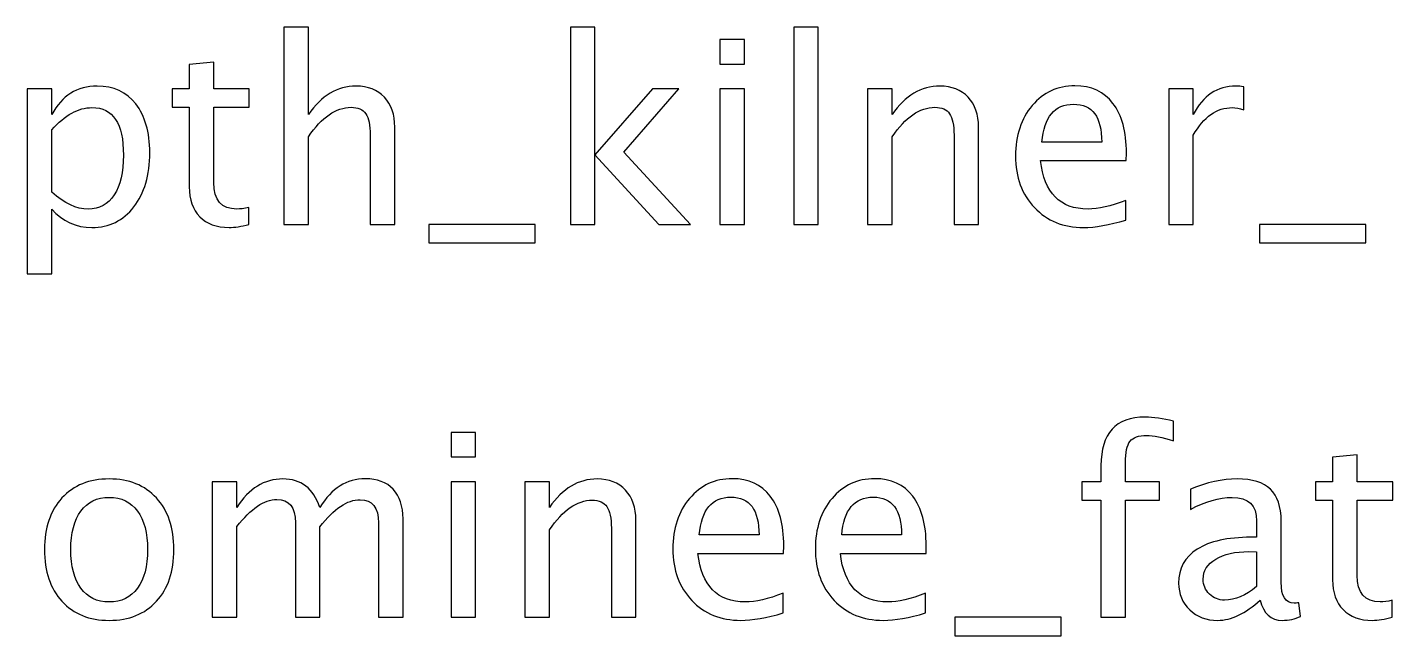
# Model space of a CAD drawing. Header units: centimetres. Extents: x -25.5 to 25.5, y -12 to 28.7.
# Drawn here: x -5.52 to 8.61, y 14.28 to 20.58 of the extents above; entities that cross this region are included whole.
import ezdxf

# ---------------------------------------------------------------- set-up
doc = ezdxf.new("R2010")
doc.units = ezdxf.units.CM
doc.header["$MEASUREMENT"] = 0
doc.layers.add('Layer 1', color=7, linetype='Continuous')

msp = doc.modelspace()

# ---------------------------------------------------------------- linework, layer by layer
at = {"layer": 'Layer 1'}
for points, knots in [([(-2.86144, 18.53892), (-2.86144, 18.53892), (-2.86144, 20.57885), (-2.86144, 20.57885), (-2.86144, 20.57885), (-2.86144, 20.57885), (-2.60744, 20.57885), (-2.60744, 20.57885), (-2.60744, 20.57885), (-2.60744, 20.57885), (-2.60744, 19.67619), (-2.60744, 19.67619), (-2.60744, 19.67619), (-2.47294, 19.87242), (-2.30802, 19.97031), (-2.11311, 19.97031), (-2.11311, 19.97031), (-1.99052, 19.97031), (-1.89307, 19.93195), (-1.82119, 19.85478), (-1.82119, 19.85478), (-1.74931, 19.77805), (-1.71315, 19.67442), (-1.71315, 19.54478), (-1.71315, 19.54478), (-1.71315, 19.54478), (-1.71315, 18.53892), (-1.71315, 18.53892), (-1.71315, 18.53892), (-1.71315, 18.53892), (-1.96715, 18.53892), (-1.96715, 18.53892), (-1.96715, 18.53892), (-1.96715, 18.53892), (-1.96715, 19.46187), (-1.96715, 19.46187), (-1.96715, 19.46187), (-1.96715, 19.56594), (-1.98258, 19.64003), (-2.01301, 19.68412), (-2.01301, 19.68412), (-2.04388, 19.72866), (-2.09459, 19.75071), (-2.16559, 19.75071), (-2.16559, 19.75071), (-2.32169, 19.75071), (-2.46898, 19.64885), (-2.60744, 19.44512), (-2.60744, 19.44512), (-2.60744, 19.44512), (-2.60744, 18.53892), (-2.60744, 18.53892), (-2.60744, 18.53892), (-2.60744, 18.53892), (-2.86144, 18.53892), (-2.86144, 18.53892)], [0, 0, 0, 0, 0.06666667, 0.06666667, 0.06666667, 0.06666667, 0.13333333, 0.13333333, 0.13333333, 0.13333333, 0.2, 0.2, 0.2, 0.2, 0.26666667, 0.26666667, 0.26666667, 0.26666667, 0.33333333, 0.33333333, 0.33333333, 0.33333333, 0.4, 0.4, 0.4, 0.4, 0.46666667, 0.46666667, 0.46666667, 0.46666667, 0.53333333, 0.53333333, 0.53333333, 0.53333333, 0.6, 0.6, 0.6, 0.6, 0.66666667, 0.66666667, 0.66666667, 0.66666667, 0.73333333, 0.73333333, 0.73333333, 0.73333333, 0.8, 0.8, 0.8, 0.8, 0.86666667, 0.86666667, 0.86666667, 0.86666667, 1, 1, 1, 1]), ([(0.10365, 18.53892), (0.10365, 18.53892), (0.10365, 20.57885), (0.10365, 20.57885), (0.10365, 20.57885), (0.10365, 20.57885), (0.35765, 20.57885), (0.35765, 20.57885), (0.35765, 20.57885), (0.35765, 20.57885), (0.35765, 19.26079), (0.35765, 19.26079), (0.35765, 19.26079), (0.35765, 19.26079), (0.95296, 19.94121), (0.95296, 19.94121), (0.95296, 19.94121), (0.95296, 19.94121), (1.22725, 19.94121), (1.22725, 19.94121), (1.22725, 19.94121), (1.22725, 19.94121), (0.65839, 19.28681), (0.65839, 19.28681), (0.65839, 19.28681), (0.65839, 19.28681), (1.34631, 18.53892), (1.34631, 18.53892), (1.34631, 18.53892), (1.34631, 18.53892), (1.01911, 18.53892), (1.01911, 18.53892), (1.01911, 18.53892), (1.01911, 18.53892), (0.35765, 19.25814), (0.35765, 19.25814), (0.35765, 19.25814), (0.35765, 19.25814), (0.35765, 18.53892), (0.35765, 18.53892), (0.35765, 18.53892), (0.35765, 18.53892), (0.10365, 18.53892), (0.10365, 18.53892)], [0, 0, 0, 0, 0.08333333, 0.08333333, 0.08333333, 0.08333333, 0.16666667, 0.16666667, 0.16666667, 0.16666667, 0.25, 0.25, 0.25, 0.25, 0.33333333, 0.33333333, 0.33333333, 0.33333333, 0.41666667, 0.41666667, 0.41666667, 0.41666667, 0.5, 0.5, 0.5, 0.5, 0.58333333, 0.58333333, 0.58333333, 0.58333333, 0.66666667, 0.66666667, 0.66666667, 0.66666667, 0.75, 0.75, 0.75, 0.75, 0.83333333, 0.83333333, 0.83333333, 0.83333333, 1, 1, 1, 1]), ([(2.41478, 18.53892), (2.41478, 18.53892), (2.41478, 20.57885), (2.41478, 20.57885), (2.41478, 20.57885), (2.41478, 20.57885), (2.66878, 20.57885), (2.66878, 20.57885), (2.66878, 20.57885), (2.66878, 20.57885), (2.66878, 18.53892), (2.66878, 18.53892), (2.66878, 18.53892), (2.66878, 18.53892), (2.41478, 18.53892), (2.41478, 18.53892)], [0, 0, 0, 0, 0.2, 0.2, 0.2, 0.2, 0.4, 0.4, 0.4, 0.4, 0.6, 0.6, 0.6, 0.6, 1, 1, 1, 1]), ([(1.65014, 20.19786), (1.65014, 20.19786), (1.65014, 20.45186), (1.65014, 20.45186), (1.65014, 20.45186), (1.65014, 20.45186), (1.90414, 20.45186), (1.90414, 20.45186), (1.90414, 20.45186), (1.90414, 20.45186), (1.90414, 20.19786), (1.90414, 20.19786), (1.90414, 20.19786), (1.90414, 20.19786), (1.65014, 20.19786), (1.65014, 20.19786)], [0, 0, 0, 0, 0.2, 0.2, 0.2, 0.2, 0.4, 0.4, 0.4, 0.4, 0.6, 0.6, 0.6, 0.6, 1, 1, 1, 1]), ([(-3.22392, 18.53936), (-3.30241, 18.51775), (-3.37076, 18.50717), (-3.42853, 18.50717), (-3.42853, 18.50717), (-3.55818, 18.50717), (-3.65916, 18.54421), (-3.73148, 18.61829), (-3.73148, 18.61829), (-3.80424, 18.69238), (-3.8404, 18.79512), (-3.8404, 18.92698), (-3.8404, 18.92698), (-3.8404, 18.92698), (-3.8404, 19.75071), (-3.8404, 19.75071), (-3.8404, 19.75071), (-3.8404, 19.75071), (-4.0159, 19.75071), (-4.0159, 19.75071), (-4.0159, 19.75071), (-4.0159, 19.75071), (-4.0159, 19.94121), (-4.0159, 19.94121), (-4.0159, 19.94121), (-4.0159, 19.94121), (-3.8404, 19.94121), (-3.8404, 19.94121), (-3.8404, 19.94121), (-3.8404, 19.94121), (-3.8404, 20.19477), (-3.8404, 20.19477), (-3.8404, 20.19477), (-3.8404, 20.19477), (-3.5864, 20.21902), (-3.5864, 20.21902), (-3.5864, 20.21902), (-3.5864, 20.21902), (-3.5864, 19.94121), (-3.5864, 19.94121), (-3.5864, 19.94121), (-3.5864, 19.94121), (-3.21863, 19.94121), (-3.21863, 19.94121), (-3.21863, 19.94121), (-3.21863, 19.94121), (-3.21863, 19.75071), (-3.21863, 19.75071), (-3.21863, 19.75071), (-3.21863, 19.75071), (-3.5864, 19.75071), (-3.5864, 19.75071), (-3.5864, 19.75071), (-3.5864, 19.75071), (-3.5864, 18.97284), (-3.5864, 18.97284), (-3.5864, 18.97284), (-3.5864, 18.78939), (-3.50658, 18.69767), (-3.34739, 18.69767), (-3.34739, 18.69767), (-3.31344, 18.69767), (-3.27243, 18.7034), (-3.22392, 18.71443), (-3.22392, 18.71443), (-3.22392, 18.71443), (-3.22392, 18.53936), (-3.22392, 18.53936)], [0, 0, 0, 0, 0.05555556, 0.05555556, 0.05555556, 0.05555556, 0.11111111, 0.11111111, 0.11111111, 0.11111111, 0.16666667, 0.16666667, 0.16666667, 0.16666667, 0.22222222, 0.22222222, 0.22222222, 0.22222222, 0.27777778, 0.27777778, 0.27777778, 0.27777778, 0.33333333, 0.33333333, 0.33333333, 0.33333333, 0.38888889, 0.38888889, 0.38888889, 0.38888889, 0.44444444, 0.44444444, 0.44444444, 0.44444444, 0.5, 0.5, 0.5, 0.5, 0.55555556, 0.55555556, 0.55555556, 0.55555556, 0.61111111, 0.61111111, 0.61111111, 0.61111111, 0.66666667, 0.66666667, 0.66666667, 0.66666667, 0.72222222, 0.72222222, 0.72222222, 0.72222222, 0.77777778, 0.77777778, 0.77777778, 0.77777778, 0.83333333, 0.83333333, 0.83333333, 0.83333333, 0.88888889, 0.88888889, 0.88888889, 0.88888889, 1, 1, 1, 1]), ([(-5.51609, 18.02827), (-5.51609, 18.02827), (-5.51609, 19.94121), (-5.51609, 19.94121), (-5.51609, 19.94121), (-5.51609, 19.94121), (-5.26209, 19.94121), (-5.26209, 19.94121), (-5.26209, 19.94121), (-5.26209, 19.94121), (-5.26209, 19.67619), (-5.26209, 19.67619), (-5.26209, 19.67619), (-5.15802, 19.87242), (-5.00148, 19.97031), (-4.7929, 19.97031), (-4.7929, 19.97031), (-4.624, 19.97031), (-4.49127, 19.90902), (-4.39426, 19.78599), (-4.39426, 19.78599), (-4.29724, 19.66296), (-4.24874, 19.49495), (-4.24874, 19.28196), (-4.24874, 19.28196), (-4.24874, 19.05001), (-4.30386, 18.86259), (-4.41366, 18.7206), (-4.41366, 18.7206), (-4.52346, 18.57817), (-4.6681, 18.50717), (-4.84714, 18.50717), (-4.84714, 18.50717), (-5.01338, 18.50717), (-5.15185, 18.57067), (-5.26209, 18.69811), (-5.26209, 18.69811), (-5.26209, 18.69811), (-5.26209, 18.02827), (-5.26209, 18.02827), (-5.26209, 18.02827), (-5.26209, 18.02827), (-5.51609, 18.02827), (-5.51609, 18.02827)], [0, 0, 0, 0, 0.08333333, 0.08333333, 0.08333333, 0.08333333, 0.16666667, 0.16666667, 0.16666667, 0.16666667, 0.25, 0.25, 0.25, 0.25, 0.33333333, 0.33333333, 0.33333333, 0.33333333, 0.41666667, 0.41666667, 0.41666667, 0.41666667, 0.5, 0.5, 0.5, 0.5, 0.58333333, 0.58333333, 0.58333333, 0.58333333, 0.66666667, 0.66666667, 0.66666667, 0.66666667, 0.75, 0.75, 0.75, 0.75, 0.83333333, 0.83333333, 0.83333333, 0.83333333, 1, 1, 1, 1]), ([(1.65014, 18.53892), (1.65014, 18.53892), (1.65014, 19.94121), (1.65014, 19.94121), (1.65014, 19.94121), (1.65014, 19.94121), (1.90414, 19.94121), (1.90414, 19.94121), (1.90414, 19.94121), (1.90414, 19.94121), (1.90414, 18.53892), (1.90414, 18.53892), (1.90414, 18.53892), (1.90414, 18.53892), (1.65014, 18.53892), (1.65014, 18.53892)], [0, 0, 0, 0, 0.2, 0.2, 0.2, 0.2, 0.4, 0.4, 0.4, 0.4, 0.6, 0.6, 0.6, 0.6, 1, 1, 1, 1]), ([(3.17942, 18.53892), (3.17942, 18.53892), (3.17942, 19.94121), (3.17942, 19.94121), (3.17942, 19.94121), (3.17942, 19.94121), (3.43342, 19.94121), (3.43342, 19.94121), (3.43342, 19.94121), (3.43342, 19.94121), (3.43342, 19.67619), (3.43342, 19.67619), (3.43342, 19.67619), (3.56792, 19.87242), (3.73284, 19.97031), (3.92775, 19.97031), (3.92775, 19.97031), (4.05034, 19.97031), (4.14779, 19.93195), (4.21967, 19.85478), (4.21967, 19.85478), (4.29155, 19.77805), (4.32771, 19.67442), (4.32771, 19.54478), (4.32771, 19.54478), (4.32771, 19.54478), (4.32771, 18.53892), (4.32771, 18.53892), (4.32771, 18.53892), (4.32771, 18.53892), (4.07371, 18.53892), (4.07371, 18.53892), (4.07371, 18.53892), (4.07371, 18.53892), (4.07371, 19.46187), (4.07371, 19.46187), (4.07371, 19.46187), (4.07371, 19.56594), (4.05828, 19.64003), (4.02785, 19.68412), (4.02785, 19.68412), (3.99698, 19.72866), (3.94627, 19.75071), (3.87527, 19.75071), (3.87527, 19.75071), (3.71917, 19.75071), (3.57188, 19.64885), (3.43342, 19.44512), (3.43342, 19.44512), (3.43342, 19.44512), (3.43342, 18.53892), (3.43342, 18.53892), (3.43342, 18.53892), (3.43342, 18.53892), (3.17942, 18.53892), (3.17942, 18.53892)], [0, 0, 0, 0, 0.06666667, 0.06666667, 0.06666667, 0.06666667, 0.13333333, 0.13333333, 0.13333333, 0.13333333, 0.2, 0.2, 0.2, 0.2, 0.26666667, 0.26666667, 0.26666667, 0.26666667, 0.33333333, 0.33333333, 0.33333333, 0.33333333, 0.4, 0.4, 0.4, 0.4, 0.46666667, 0.46666667, 0.46666667, 0.46666667, 0.53333333, 0.53333333, 0.53333333, 0.53333333, 0.6, 0.6, 0.6, 0.6, 0.66666667, 0.66666667, 0.66666667, 0.66666667, 0.73333333, 0.73333333, 0.73333333, 0.73333333, 0.8, 0.8, 0.8, 0.8, 0.86666667, 0.86666667, 0.86666667, 0.86666667, 1, 1, 1, 1]), ([(5.85083, 18.5839), (5.68017, 18.53275), (5.53421, 18.50717), (5.4125, 18.50717), (5.4125, 18.50717), (5.2048, 18.50717), (5.03591, 18.57596), (4.90583, 18.7131), (4.90583, 18.7131), (4.77574, 18.85025), (4.71047, 19.02796), (4.71047, 19.24668), (4.71047, 19.24668), (4.71047, 19.45879), (4.7678, 19.63297), (4.88289, 19.76923), (4.88289, 19.76923), (4.99799, 19.90505), (5.14527, 19.97296), (5.32475, 19.97296), (5.32475, 19.97296), (5.49452, 19.97296), (5.62593, 19.91255), (5.71854, 19.79172), (5.71854, 19.79172), (5.81114, 19.67089), (5.85744, 19.4998), (5.85744, 19.27799), (5.85744, 19.27799), (5.85744, 19.27799), (5.85612, 19.20038), (5.85612, 19.20038), (5.85612, 19.20038), (5.85612, 19.20038), (4.96977, 19.20038), (4.96977, 19.20038), (4.96977, 19.20038), (5.00681, 18.86524), (5.17041, 18.69767), (5.46013, 18.69767), (5.46013, 18.69767), (5.5664, 18.69767), (5.69649, 18.72766), (5.85083, 18.78763), (5.85083, 18.78763), (5.85083, 18.78763), (5.85083, 18.5839), (5.85083, 18.5839)], [0, 0, 0, 0, 0.07692308, 0.07692308, 0.07692308, 0.07692308, 0.15384615, 0.15384615, 0.15384615, 0.15384615, 0.23076923, 0.23076923, 0.23076923, 0.23076923, 0.30769231, 0.30769231, 0.30769231, 0.30769231, 0.38461538, 0.38461538, 0.38461538, 0.38461538, 0.46153846, 0.46153846, 0.46153846, 0.46153846, 0.53846154, 0.53846154, 0.53846154, 0.53846154, 0.61538462, 0.61538462, 0.61538462, 0.61538462, 0.69230769, 0.69230769, 0.69230769, 0.69230769, 0.76923077, 0.76923077, 0.76923077, 0.76923077, 0.84615385, 0.84615385, 0.84615385, 0.84615385, 1, 1, 1, 1]), ([(6.29577, 18.53892), (6.29577, 18.53892), (6.29577, 19.94121), (6.29577, 19.94121), (6.29577, 19.94121), (6.29577, 19.94121), (6.54977, 19.94121), (6.54977, 19.94121), (6.54977, 19.94121), (6.54977, 19.94121), (6.54977, 19.67619), (6.54977, 19.67619), (6.54977, 19.67619), (6.65075, 19.87242), (6.79715, 19.97031), (6.98942, 19.97031), (6.98942, 19.97031), (7.01544, 19.97031), (7.04278, 19.96811), (7.071, 19.9637), (7.071, 19.9637), (7.071, 19.9637), (7.071, 19.72602), (7.071, 19.72602), (7.071, 19.72602), (7.0269, 19.74057), (6.9881, 19.74806), (6.95458, 19.74806), (6.95458, 19.74806), (6.79319, 19.74806), (6.65825, 19.65281), (6.54977, 19.46187), (6.54977, 19.46187), (6.54977, 19.46187), (6.54977, 18.53892), (6.54977, 18.53892), (6.54977, 18.53892), (6.54977, 18.53892), (6.29577, 18.53892), (6.29577, 18.53892)], [0, 0, 0, 0, 0.09090909, 0.09090909, 0.09090909, 0.09090909, 0.18181818, 0.18181818, 0.18181818, 0.18181818, 0.27272727, 0.27272727, 0.27272727, 0.27272727, 0.36363636, 0.36363636, 0.36363636, 0.36363636, 0.45454545, 0.45454545, 0.45454545, 0.45454545, 0.54545455, 0.54545455, 0.54545455, 0.54545455, 0.63636364, 0.63636364, 0.63636364, 0.63636364, 0.72727273, 0.72727273, 0.72727273, 0.72727273, 0.81818182, 0.81818182, 0.81818182, 0.81818182, 1, 1, 1, 1]), ([(4.983, 19.39088), (4.983, 19.39088), (5.60212, 19.39088), (5.60212, 19.39088), (5.60212, 19.39088), (5.60212, 19.65193), (5.50466, 19.78246), (5.3102, 19.78246), (5.3102, 19.78246), (5.1144, 19.78246), (5.00548, 19.65193), (4.983, 19.39088)], [0, 0, 0, 0, 0.25, 0.25, 0.25, 0.25, 0.5, 0.5, 0.5, 0.5, 1, 1, 1, 1]), ([(-5.26209, 18.87318), (-5.13112, 18.75632), (-5.00633, 18.69767), (-4.88771, 18.69767), (-4.88771, 18.69767), (-4.77085, 18.69767), (-4.68045, 18.74662), (-4.61695, 18.84407), (-4.61695, 18.84407), (-4.55301, 18.94153), (-4.52126, 19.07867), (-4.52126, 19.25594), (-4.52126, 19.25594), (-4.52126, 19.58402), (-4.62974, 19.74806), (-4.8467, 19.74806), (-4.8467, 19.74806), (-4.98869, 19.74806), (-5.12715, 19.67134), (-5.26209, 19.51744), (-5.26209, 19.51744), (-5.26209, 19.51744), (-5.26209, 18.87318), (-5.26209, 18.87318)], [0, 0, 0, 0, 0.14285714, 0.14285714, 0.14285714, 0.14285714, 0.28571429, 0.28571429, 0.28571429, 0.28571429, 0.42857143, 0.42857143, 0.42857143, 0.42857143, 0.57142857, 0.57142857, 0.57142857, 0.57142857, 0.71428571, 0.71428571, 0.71428571, 0.71428571, 1, 1, 1, 1]), ([(-1.36214, 18.34842), (-1.36214, 18.34842), (-1.36214, 18.53892), (-1.36214, 18.53892), (-1.36214, 18.53892), (-1.36214, 18.53892), (-0.26147, 18.53892), (-0.26147, 18.53892), (-0.26147, 18.53892), (-0.26147, 18.53892), (-0.26147, 18.34842), (-0.26147, 18.34842), (-0.26147, 18.34842), (-0.26147, 18.34842), (-1.36214, 18.34842), (-1.36214, 18.34842)], [0, 0, 0, 0, 0.2, 0.2, 0.2, 0.2, 0.4, 0.4, 0.4, 0.4, 0.6, 0.6, 0.6, 0.6, 1, 1, 1, 1]), ([(7.23548, 18.34842), (7.23548, 18.34842), (7.23548, 18.53892), (7.23548, 18.53892), (7.23548, 18.53892), (7.23548, 18.53892), (8.33615, 18.53892), (8.33615, 18.53892), (8.33615, 18.53892), (8.33615, 18.53892), (8.33615, 18.34842), (8.33615, 18.34842), (8.33615, 18.34842), (8.33615, 18.34842), (7.23548, 18.34842), (7.23548, 18.34842)], [0, 0, 0, 0, 0.2, 0.2, 0.2, 0.2, 0.4, 0.4, 0.4, 0.4, 0.6, 0.6, 0.6, 0.6, 1, 1, 1, 1]), ([(5.59441, 14.47316), (5.59441, 14.47316), (5.59441, 15.68495), (5.59441, 15.68495), (5.59441, 15.68495), (5.59441, 15.68495), (5.39554, 15.68495), (5.39554, 15.68495), (5.39554, 15.68495), (5.39554, 15.68495), (5.39554, 15.87545), (5.39554, 15.87545), (5.39554, 15.87545), (5.39554, 15.87545), (5.59441, 15.87545), (5.59441, 15.87545), (5.59441, 15.87545), (5.59441, 15.87545), (5.59441, 16.04346), (5.59441, 16.04346), (5.59441, 16.04346), (5.59441, 16.37772), (5.74699, 16.54484), (6.05214, 16.54484), (6.05214, 16.54484), (6.13769, 16.54484), (6.23471, 16.53073), (6.34318, 16.50251), (6.34318, 16.50251), (6.34318, 16.50251), (6.34318, 16.29878), (6.34318, 16.29878), (6.34318, 16.29878), (6.22809, 16.33582), (6.13593, 16.35435), (6.0667, 16.35435), (6.0667, 16.35435), (5.98247, 16.35435), (5.92514, 16.3345), (5.89472, 16.29437), (5.89472, 16.29437), (5.86385, 16.25424), (5.84841, 16.17972), (5.84841, 16.0708), (5.84841, 16.0708), (5.84841, 16.0708), (5.84841, 15.87545), (5.84841, 15.87545), (5.84841, 15.87545), (5.84841, 15.87545), (6.20075, 15.87545), (6.20075, 15.87545), (6.20075, 15.87545), (6.20075, 15.87545), (6.20075, 15.68495), (6.20075, 15.68495), (6.20075, 15.68495), (6.20075, 15.68495), (5.84841, 15.68495), (5.84841, 15.68495), (5.84841, 15.68495), (5.84841, 15.68495), (5.84841, 14.47316), (5.84841, 14.47316), (5.84841, 14.47316), (5.84841, 14.47316), (5.59441, 14.47316), (5.59441, 14.47316)], [0, 0, 0, 0, 0.05555556, 0.05555556, 0.05555556, 0.05555556, 0.11111111, 0.11111111, 0.11111111, 0.11111111, 0.16666667, 0.16666667, 0.16666667, 0.16666667, 0.22222222, 0.22222222, 0.22222222, 0.22222222, 0.27777778, 0.27777778, 0.27777778, 0.27777778, 0.33333333, 0.33333333, 0.33333333, 0.33333333, 0.38888889, 0.38888889, 0.38888889, 0.38888889, 0.44444444, 0.44444444, 0.44444444, 0.44444444, 0.5, 0.5, 0.5, 0.5, 0.55555556, 0.55555556, 0.55555556, 0.55555556, 0.61111111, 0.61111111, 0.61111111, 0.61111111, 0.66666667, 0.66666667, 0.66666667, 0.66666667, 0.72222222, 0.72222222, 0.72222222, 0.72222222, 0.77777778, 0.77777778, 0.77777778, 0.77777778, 0.83333333, 0.83333333, 0.83333333, 0.83333333, 0.88888889, 0.88888889, 0.88888889, 0.88888889, 1, 1, 1, 1]), ([(-1.13128, 16.1321), (-1.13128, 16.1321), (-1.13128, 16.3861), (-1.13128, 16.3861), (-1.13128, 16.3861), (-1.13128, 16.3861), (-0.87728, 16.3861), (-0.87728, 16.3861), (-0.87728, 16.3861), (-0.87728, 16.3861), (-0.87728, 16.1321), (-0.87728, 16.1321), (-0.87728, 16.1321), (-0.87728, 16.1321), (-1.13128, 16.1321), (-1.13128, 16.1321)], [0, 0, 0, 0, 0.2, 0.2, 0.2, 0.2, 0.4, 0.4, 0.4, 0.4, 0.6, 0.6, 0.6, 0.6, 1, 1, 1, 1]), ([(8.60757, 14.4736), (8.52908, 14.45199), (8.46073, 14.44141), (8.40296, 14.44141), (8.40296, 14.44141), (8.27331, 14.44141), (8.17233, 14.47845), (8.10001, 14.55253), (8.10001, 14.55253), (8.02725, 14.62662), (7.99109, 14.72936), (7.99109, 14.86122), (7.99109, 14.86122), (7.99109, 14.86122), (7.99109, 15.68495), (7.99109, 15.68495), (7.99109, 15.68495), (7.99109, 15.68495), (7.81559, 15.68495), (7.81559, 15.68495), (7.81559, 15.68495), (7.81559, 15.68495), (7.81559, 15.87545), (7.81559, 15.87545), (7.81559, 15.87545), (7.81559, 15.87545), (7.99109, 15.87545), (7.99109, 15.87545), (7.99109, 15.87545), (7.99109, 15.87545), (7.99109, 16.12901), (7.99109, 16.12901), (7.99109, 16.12901), (7.99109, 16.12901), (8.24509, 16.15326), (8.24509, 16.15326), (8.24509, 16.15326), (8.24509, 16.15326), (8.24509, 15.87545), (8.24509, 15.87545), (8.24509, 15.87545), (8.24509, 15.87545), (8.61286, 15.87545), (8.61286, 15.87545), (8.61286, 15.87545), (8.61286, 15.87545), (8.61286, 15.68495), (8.61286, 15.68495), (8.61286, 15.68495), (8.61286, 15.68495), (8.24509, 15.68495), (8.24509, 15.68495), (8.24509, 15.68495), (8.24509, 15.68495), (8.24509, 14.90708), (8.24509, 14.90708), (8.24509, 14.90708), (8.24509, 14.72363), (8.32491, 14.63191), (8.4841, 14.63191), (8.4841, 14.63191), (8.51805, 14.63191), (8.55906, 14.63764), (8.60757, 14.64867), (8.60757, 14.64867), (8.60757, 14.64867), (8.60757, 14.4736), (8.60757, 14.4736)], [0, 0, 0, 0, 0.05555556, 0.05555556, 0.05555556, 0.05555556, 0.11111111, 0.11111111, 0.11111111, 0.11111111, 0.16666667, 0.16666667, 0.16666667, 0.16666667, 0.22222222, 0.22222222, 0.22222222, 0.22222222, 0.27777778, 0.27777778, 0.27777778, 0.27777778, 0.33333333, 0.33333333, 0.33333333, 0.33333333, 0.38888889, 0.38888889, 0.38888889, 0.38888889, 0.44444444, 0.44444444, 0.44444444, 0.44444444, 0.5, 0.5, 0.5, 0.5, 0.55555556, 0.55555556, 0.55555556, 0.55555556, 0.61111111, 0.61111111, 0.61111111, 0.61111111, 0.66666667, 0.66666667, 0.66666667, 0.66666667, 0.72222222, 0.72222222, 0.72222222, 0.72222222, 0.77777778, 0.77777778, 0.77777778, 0.77777778, 0.83333333, 0.83333333, 0.83333333, 0.83333333, 0.88888889, 0.88888889, 0.88888889, 0.88888889, 1, 1, 1, 1]), ([(-4.66875, 14.44141), (-4.87468, 14.44141), (-5.03784, 14.50711), (-5.15779, 14.63852), (-5.15779, 14.63852), (-5.27817, 14.76993), (-5.33815, 14.94853), (-5.33815, 15.17386), (-5.33815, 15.17386), (-5.33815, 15.39876), (-5.27817, 15.57691), (-5.15779, 15.70788), (-5.15779, 15.70788), (-5.03784, 15.83885), (-4.87468, 15.90455), (-4.66875, 15.90455), (-4.66875, 15.90455), (-4.46282, 15.90455), (-4.29966, 15.83885), (-4.17971, 15.70788), (-4.17971, 15.70788), (-4.05933, 15.57691), (-3.99936, 15.39876), (-3.99936, 15.17386), (-3.99936, 15.17386), (-3.99936, 14.94853), (-4.05933, 14.76993), (-4.17971, 14.63852), (-4.17971, 14.63852), (-4.29966, 14.50711), (-4.46282, 14.44141), (-4.66875, 14.44141)], [0, 0, 0, 0, 0.11111111, 0.11111111, 0.11111111, 0.11111111, 0.22222222, 0.22222222, 0.22222222, 0.22222222, 0.33333333, 0.33333333, 0.33333333, 0.33333333, 0.44444444, 0.44444444, 0.44444444, 0.44444444, 0.55555556, 0.55555556, 0.55555556, 0.55555556, 0.66666667, 0.66666667, 0.66666667, 0.66666667, 0.77777778, 0.77777778, 0.77777778, 0.77777778, 1, 1, 1, 1]), ([(-3.6016, 14.47316), (-3.6016, 14.47316), (-3.6016, 15.87545), (-3.6016, 15.87545), (-3.6016, 15.87545), (-3.6016, 15.87545), (-3.3476, 15.87545), (-3.3476, 15.87545), (-3.3476, 15.87545), (-3.3476, 15.87545), (-3.3476, 15.61043), (-3.3476, 15.61043), (-3.3476, 15.61043), (-3.22369, 15.80666), (-3.06494, 15.90455), (-2.87047, 15.90455), (-2.87047, 15.90455), (-2.68306, 15.90455), (-2.55562, 15.80666), (-2.48771, 15.61043), (-2.48771, 15.61043), (-2.36732, 15.80842), (-2.21033, 15.9072), (-2.01763, 15.9072), (-2.01763, 15.9072), (-1.8946, 15.9072), (-1.79891, 15.87104), (-1.73056, 15.79828), (-1.73056, 15.79828), (-1.66221, 15.72552), (-1.62781, 15.62366), (-1.62781, 15.49269), (-1.62781, 15.49269), (-1.62781, 15.49269), (-1.62781, 14.47316), (-1.62781, 14.47316), (-1.62781, 14.47316), (-1.62781, 14.47316), (-1.88181, 14.47316), (-1.88181, 14.47316), (-1.88181, 14.47316), (-1.88181, 14.47316), (-1.88181, 15.45079), (-1.88181, 15.45079), (-1.88181, 15.45079), (-1.88181, 15.61043), (-1.94531, 15.69024), (-2.07231, 15.69024), (-2.07231, 15.69024), (-2.20416, 15.69024), (-2.34263, 15.5972), (-2.48771, 15.41067), (-2.48771, 15.41067), (-2.48771, 15.41067), (-2.48771, 14.47316), (-2.48771, 14.47316), (-2.48771, 14.47316), (-2.48771, 14.47316), (-2.74171, 14.47316), (-2.74171, 14.47316), (-2.74171, 14.47316), (-2.74171, 14.47316), (-2.74171, 15.45168), (-2.74171, 15.45168), (-2.74171, 15.45168), (-2.74171, 15.61263), (-2.80609, 15.69289), (-2.93529, 15.69289), (-2.93529, 15.69289), (-3.06361, 15.69289), (-3.2012, 15.5994), (-3.3476, 15.41199), (-3.3476, 15.41199), (-3.3476, 15.41199), (-3.3476, 14.47316), (-3.3476, 14.47316), (-3.3476, 14.47316), (-3.3476, 14.47316), (-3.6016, 14.47316), (-3.6016, 14.47316)], [0, 0, 0, 0, 0.04761905, 0.04761905, 0.04761905, 0.04761905, 0.0952381, 0.0952381, 0.0952381, 0.0952381, 0.14285714, 0.14285714, 0.14285714, 0.14285714, 0.19047619, 0.19047619, 0.19047619, 0.19047619, 0.23809524, 0.23809524, 0.23809524, 0.23809524, 0.28571429, 0.28571429, 0.28571429, 0.28571429, 0.33333333, 0.33333333, 0.33333333, 0.33333333, 0.38095238, 0.38095238, 0.38095238, 0.38095238, 0.42857143, 0.42857143, 0.42857143, 0.42857143, 0.47619048, 0.47619048, 0.47619048, 0.47619048, 0.52380952, 0.52380952, 0.52380952, 0.52380952, 0.57142857, 0.57142857, 0.57142857, 0.57142857, 0.61904762, 0.61904762, 0.61904762, 0.61904762, 0.66666667, 0.66666667, 0.66666667, 0.66666667, 0.71428571, 0.71428571, 0.71428571, 0.71428571, 0.76190476, 0.76190476, 0.76190476, 0.76190476, 0.80952381, 0.80952381, 0.80952381, 0.80952381, 0.85714286, 0.85714286, 0.85714286, 0.85714286, 0.9047619, 0.9047619, 0.9047619, 0.9047619, 1, 1, 1, 1]), ([(-1.13128, 14.47316), (-1.13128, 14.47316), (-1.13128, 15.87545), (-1.13128, 15.87545), (-1.13128, 15.87545), (-1.13128, 15.87545), (-0.87728, 15.87545), (-0.87728, 15.87545), (-0.87728, 15.87545), (-0.87728, 15.87545), (-0.87728, 14.47316), (-0.87728, 14.47316), (-0.87728, 14.47316), (-0.87728, 14.47316), (-1.13128, 14.47316), (-1.13128, 14.47316)], [0, 0, 0, 0, 0.2, 0.2, 0.2, 0.2, 0.4, 0.4, 0.4, 0.4, 0.6, 0.6, 0.6, 0.6, 1, 1, 1, 1]), ([(-0.36664, 14.47316), (-0.36664, 14.47316), (-0.36664, 15.87545), (-0.36664, 15.87545), (-0.36664, 15.87545), (-0.36664, 15.87545), (-0.11264, 15.87545), (-0.11264, 15.87545), (-0.11264, 15.87545), (-0.11264, 15.87545), (-0.11264, 15.61043), (-0.11264, 15.61043), (-0.11264, 15.61043), (0.02186, 15.80666), (0.18678, 15.90455), (0.38169, 15.90455), (0.38169, 15.90455), (0.50428, 15.90455), (0.60173, 15.86619), (0.67361, 15.78902), (0.67361, 15.78902), (0.74549, 15.71229), (0.78165, 15.60866), (0.78165, 15.47902), (0.78165, 15.47902), (0.78165, 15.47902), (0.78165, 14.47316), (0.78165, 14.47316), (0.78165, 14.47316), (0.78165, 14.47316), (0.52765, 14.47316), (0.52765, 14.47316), (0.52765, 14.47316), (0.52765, 14.47316), (0.52765, 15.39611), (0.52765, 15.39611), (0.52765, 15.39611), (0.52765, 15.50018), (0.51222, 15.57427), (0.48179, 15.61836), (0.48179, 15.61836), (0.45092, 15.6629), (0.40021, 15.68495), (0.32921, 15.68495), (0.32921, 15.68495), (0.17311, 15.68495), (0.02582, 15.58309), (-0.11264, 15.37936), (-0.11264, 15.37936), (-0.11264, 15.37936), (-0.11264, 14.47316), (-0.11264, 14.47316), (-0.11264, 14.47316), (-0.11264, 14.47316), (-0.36664, 14.47316), (-0.36664, 14.47316)], [0, 0, 0, 0, 0.06666667, 0.06666667, 0.06666667, 0.06666667, 0.13333333, 0.13333333, 0.13333333, 0.13333333, 0.2, 0.2, 0.2, 0.2, 0.26666667, 0.26666667, 0.26666667, 0.26666667, 0.33333333, 0.33333333, 0.33333333, 0.33333333, 0.4, 0.4, 0.4, 0.4, 0.46666667, 0.46666667, 0.46666667, 0.46666667, 0.53333333, 0.53333333, 0.53333333, 0.53333333, 0.6, 0.6, 0.6, 0.6, 0.66666667, 0.66666667, 0.66666667, 0.66666667, 0.73333333, 0.73333333, 0.73333333, 0.73333333, 0.8, 0.8, 0.8, 0.8, 0.86666667, 0.86666667, 0.86666667, 0.86666667, 1, 1, 1, 1]), ([(2.30477, 14.51814), (2.13411, 14.46699), (1.98815, 14.44141), (1.86644, 14.44141), (1.86644, 14.44141), (1.65874, 14.44141), (1.48985, 14.5102), (1.35977, 14.64734), (1.35977, 14.64734), (1.22968, 14.78449), (1.16441, 14.9622), (1.16441, 15.18092), (1.16441, 15.18092), (1.16441, 15.39303), (1.22174, 15.56721), (1.33683, 15.70347), (1.33683, 15.70347), (1.45193, 15.83929), (1.59921, 15.9072), (1.77869, 15.9072), (1.77869, 15.9072), (1.94846, 15.9072), (2.07987, 15.84679), (2.17248, 15.72596), (2.17248, 15.72596), (2.26508, 15.60513), (2.31138, 15.43404), (2.31138, 15.21223), (2.31138, 15.21223), (2.31138, 15.21223), (2.31006, 15.13462), (2.31006, 15.13462), (2.31006, 15.13462), (2.31006, 15.13462), (1.42371, 15.13462), (1.42371, 15.13462), (1.42371, 15.13462), (1.46075, 14.79948), (1.62435, 14.63191), (1.91407, 14.63191), (1.91407, 14.63191), (2.02034, 14.63191), (2.15043, 14.6619), (2.30477, 14.72187), (2.30477, 14.72187), (2.30477, 14.72187), (2.30477, 14.51814), (2.30477, 14.51814)], [0, 0, 0, 0, 0.07692308, 0.07692308, 0.07692308, 0.07692308, 0.15384615, 0.15384615, 0.15384615, 0.15384615, 0.23076923, 0.23076923, 0.23076923, 0.23076923, 0.30769231, 0.30769231, 0.30769231, 0.30769231, 0.38461538, 0.38461538, 0.38461538, 0.38461538, 0.46153846, 0.46153846, 0.46153846, 0.46153846, 0.53846154, 0.53846154, 0.53846154, 0.53846154, 0.61538462, 0.61538462, 0.61538462, 0.61538462, 0.69230769, 0.69230769, 0.69230769, 0.69230769, 0.76923077, 0.76923077, 0.76923077, 0.76923077, 0.84615385, 0.84615385, 0.84615385, 0.84615385, 1, 1, 1, 1]), ([(3.77894, 14.51814), (3.60828, 14.46699), (3.46232, 14.44141), (3.34061, 14.44141), (3.34061, 14.44141), (3.13291, 14.44141), (2.96402, 14.5102), (2.83394, 14.64734), (2.83394, 14.64734), (2.70385, 14.78449), (2.63858, 14.9622), (2.63858, 15.18092), (2.63858, 15.18092), (2.63858, 15.39303), (2.69591, 15.56721), (2.811, 15.70347), (2.811, 15.70347), (2.9261, 15.83929), (3.07338, 15.9072), (3.25286, 15.9072), (3.25286, 15.9072), (3.42263, 15.9072), (3.55404, 15.84679), (3.64665, 15.72596), (3.64665, 15.72596), (3.73925, 15.60513), (3.78555, 15.43404), (3.78555, 15.21223), (3.78555, 15.21223), (3.78555, 15.21223), (3.78423, 15.13462), (3.78423, 15.13462), (3.78423, 15.13462), (3.78423, 15.13462), (2.89788, 15.13462), (2.89788, 15.13462), (2.89788, 15.13462), (2.93492, 14.79948), (3.09852, 14.63191), (3.38824, 14.63191), (3.38824, 14.63191), (3.49451, 14.63191), (3.6246, 14.6619), (3.77894, 14.72187), (3.77894, 14.72187), (3.77894, 14.72187), (3.77894, 14.51814), (3.77894, 14.51814)], [0, 0, 0, 0, 0.07692308, 0.07692308, 0.07692308, 0.07692308, 0.15384615, 0.15384615, 0.15384615, 0.15384615, 0.23076923, 0.23076923, 0.23076923, 0.23076923, 0.30769231, 0.30769231, 0.30769231, 0.30769231, 0.38461538, 0.38461538, 0.38461538, 0.38461538, 0.46153846, 0.46153846, 0.46153846, 0.46153846, 0.53846154, 0.53846154, 0.53846154, 0.53846154, 0.61538462, 0.61538462, 0.61538462, 0.61538462, 0.69230769, 0.69230769, 0.69230769, 0.69230769, 0.76923077, 0.76923077, 0.76923077, 0.76923077, 0.84615385, 0.84615385, 0.84615385, 0.84615385, 1, 1, 1, 1]), ([(7.24232, 14.65175), (7.08975, 14.51152), (6.9429, 14.44141), (6.80179, 14.44141), (6.80179, 14.44141), (6.68582, 14.44141), (6.58924, 14.47757), (6.51296, 14.55033), (6.51296, 14.55033), (6.43623, 14.62309), (6.39786, 14.71481), (6.39786, 14.8255), (6.39786, 14.8255), (6.39786, 14.97851), (6.46224, 15.09625), (6.59101, 15.17827), (6.59101, 15.17827), (6.71977, 15.26029), (6.90454, 15.3013), (7.14531, 15.3013), (7.14531, 15.3013), (7.14531, 15.3013), (7.20484, 15.3013), (7.20484, 15.3013), (7.20484, 15.3013), (7.20484, 15.3013), (7.20484, 15.4702), (7.20484, 15.4702), (7.20484, 15.4702), (7.20484, 15.63292), (7.12017, 15.71405), (6.9504, 15.71405), (6.9504, 15.71405), (6.81899, 15.71405), (6.67523, 15.6726), (6.51957, 15.5897), (6.51957, 15.5897), (6.51957, 15.5897), (6.51957, 15.79872), (6.51957, 15.79872), (6.51957, 15.79872), (6.69067, 15.86928), (6.85206, 15.90455), (7.00332, 15.90455), (7.00332, 15.90455), (7.15898, 15.90455), (7.27407, 15.86928), (7.34771, 15.79828), (7.34771, 15.79828), (7.4218, 15.72728), (7.45884, 15.61792), (7.45884, 15.4702), (7.45884, 15.4702), (7.45884, 15.4702), (7.45884, 14.83652), (7.45884, 14.83652), (7.45884, 14.83652), (7.45884, 14.69144), (7.50338, 14.61868), (7.59289, 14.61868), (7.59289, 14.61868), (7.60392, 14.61868), (7.62023, 14.62044), (7.64184, 14.62397), (7.64184, 14.62397), (7.64184, 14.62397), (7.65992, 14.48286), (7.65992, 14.48286), (7.65992, 14.48286), (7.60216, 14.45508), (7.53866, 14.44141), (7.46898, 14.44141), (7.46898, 14.44141), (7.35036, 14.44141), (7.27495, 14.51152), (7.24232, 14.65175)], [0, 0, 0, 0, 0.05, 0.05, 0.05, 0.05, 0.1, 0.1, 0.1, 0.1, 0.15, 0.15, 0.15, 0.15, 0.2, 0.2, 0.2, 0.2, 0.25, 0.25, 0.25, 0.25, 0.3, 0.3, 0.3, 0.3, 0.35, 0.35, 0.35, 0.35, 0.4, 0.4, 0.4, 0.4, 0.45, 0.45, 0.45, 0.45, 0.5, 0.5, 0.5, 0.5, 0.55, 0.55, 0.55, 0.55, 0.6, 0.6, 0.6, 0.6, 0.65, 0.65, 0.65, 0.65, 0.7, 0.7, 0.7, 0.7, 0.75, 0.75, 0.75, 0.75, 0.8, 0.8, 0.8, 0.8, 0.85, 0.85, 0.85, 0.85, 0.9, 0.9, 0.9, 0.9, 1, 1, 1, 1]), ([(-4.66919, 14.63191), (-4.54351, 14.63191), (-4.44562, 14.67909), (-4.37595, 14.7739), (-4.37595, 14.7739), (-4.30671, 14.86827), (-4.27188, 15.00189), (-4.27188, 15.17386), (-4.27188, 15.17386), (-4.27188, 15.3454), (-4.30671, 15.47858), (-4.37595, 15.57294), (-4.37595, 15.57294), (-4.44562, 15.66687), (-4.54351, 15.71405), (-4.66919, 15.71405), (-4.66919, 15.71405), (-4.79531, 15.71405), (-4.8932, 15.66687), (-4.962, 15.57294), (-4.962, 15.57294), (-5.03123, 15.47858), (-5.06562, 15.3454), (-5.06562, 15.17386), (-5.06562, 15.17386), (-5.06562, 15.00189), (-5.03123, 14.86827), (-4.962, 14.7739), (-4.962, 14.7739), (-4.8932, 14.67909), (-4.79531, 14.63191), (-4.66919, 14.63191)], [0, 0, 0, 0, 0.11111111, 0.11111111, 0.11111111, 0.11111111, 0.22222222, 0.22222222, 0.22222222, 0.22222222, 0.33333333, 0.33333333, 0.33333333, 0.33333333, 0.44444444, 0.44444444, 0.44444444, 0.44444444, 0.55555556, 0.55555556, 0.55555556, 0.55555556, 0.66666667, 0.66666667, 0.66666667, 0.66666667, 0.77777778, 0.77777778, 0.77777778, 0.77777778, 1, 1, 1, 1]), ([(1.43694, 15.32512), (1.43694, 15.32512), (2.05606, 15.32512), (2.05606, 15.32512), (2.05606, 15.32512), (2.05606, 15.58617), (1.9586, 15.7167), (1.76414, 15.7167), (1.76414, 15.7167), (1.56834, 15.7167), (1.45942, 15.58617), (1.43694, 15.32512)], [0, 0, 0, 0, 0.25, 0.25, 0.25, 0.25, 0.5, 0.5, 0.5, 0.5, 1, 1, 1, 1]), ([(2.91111, 15.32512), (2.91111, 15.32512), (3.53023, 15.32512), (3.53023, 15.32512), (3.53023, 15.32512), (3.53023, 15.58617), (3.43277, 15.7167), (3.23831, 15.7167), (3.23831, 15.7167), (3.04251, 15.7167), (2.93359, 15.58617), (2.91111, 15.32512)], [0, 0, 0, 0, 0.25, 0.25, 0.25, 0.25, 0.5, 0.5, 0.5, 0.5, 1, 1, 1, 1]), ([(7.20484, 14.79022), (7.20484, 14.79022), (7.20484, 15.15049), (7.20484, 15.15049), (7.20484, 15.15049), (7.20484, 15.15049), (7.12326, 15.15314), (7.12326, 15.15314), (7.12326, 15.15314), (6.98215, 15.15314), (6.86838, 15.12712), (6.78151, 15.07509), (6.78151, 15.07509), (6.69508, 15.02261), (6.65186, 14.95338), (6.65186, 14.86695), (6.65186, 14.86695), (6.65186, 14.80653), (6.67347, 14.75538), (6.71624, 14.71349), (6.71624, 14.71349), (6.75946, 14.6716), (6.81193, 14.65043), (6.87411, 14.65043), (6.87411, 14.65043), (6.97994, 14.65043), (7.09019, 14.69717), (7.20484, 14.79022)], [0, 0, 0, 0, 0.125, 0.125, 0.125, 0.125, 0.25, 0.25, 0.25, 0.25, 0.375, 0.375, 0.375, 0.375, 0.5, 0.5, 0.5, 0.5, 0.625, 0.625, 0.625, 0.625, 0.75, 0.75, 0.75, 0.75, 1, 1, 1, 1]), ([(4.081, 14.28266), (4.081, 14.28266), (4.081, 14.47316), (4.081, 14.47316), (4.081, 14.47316), (4.081, 14.47316), (5.18167, 14.47316), (5.18167, 14.47316), (5.18167, 14.47316), (5.18167, 14.47316), (5.18167, 14.28266), (5.18167, 14.28266), (5.18167, 14.28266), (5.18167, 14.28266), (4.081, 14.28266), (4.081, 14.28266)], [0, 0, 0, 0, 0.2, 0.2, 0.2, 0.2, 0.4, 0.4, 0.4, 0.4, 0.6, 0.6, 0.6, 0.6, 1, 1, 1, 1])]:
    msp.add_open_spline(points, degree=3, knots=knots, dxfattribs=at)

doc.saveas('drawing.dxf')
